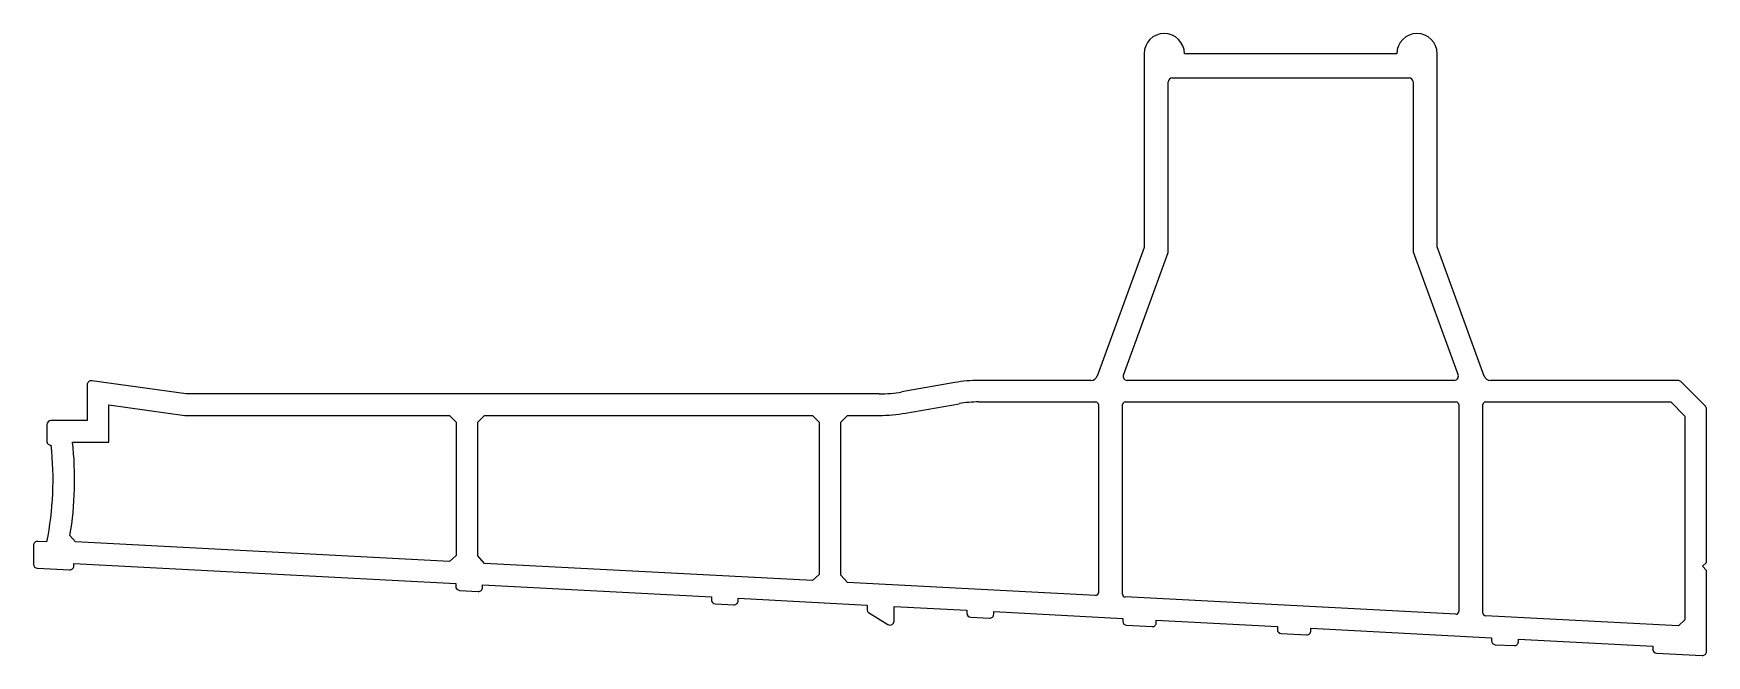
# Model space of a CAD drawing. Extents: x 762 to 886, y 707 to 754.
import ezdxf

# ---------------------------------------------------------------- set-up
doc = ezdxf.new("R2010")
doc.units = 0
doc.layers.get('0').update_dxf_attribs({"linetype": 'CONTINUOUS'})

msp = doc.modelspace()

# ---------------------------------------------------------------- linework, layer by layer
for p, q in [((844.61, 752.08), (844.61, 737.67)), ((863.4, 752.08), (847.61, 752.08)), ((866.41, 737.73), (866.41, 752.08)), ((846.71, 750.28), (864.31, 750.28)), ((846.41, 737.41), (846.41, 749.98)), ((864.61, 749.98), (864.61, 737.46)), ((844.61, 737.67), (841.13, 728.11)), ((843.07, 728.19), (846.39, 737.31)), ((864.62, 737.36), (867.96, 728.19)), ((869.9, 728.11), (866.41, 737.73)), ((766.02, 727.46), (766.02, 724.8)), ((773.38, 726.79), (766.36, 727.76)), ((775.57, 726.79), (773.38, 726.79)), ((824.92, 726.79), (775.57, 726.79)), ((830.54, 727.63), (826.6, 726.93)), ((840.66, 727.79), (832.31, 727.79)), ((867.68, 727.79), (843.35, 727.79)), ((884.31, 727.79), (870.37, 727.79)), ((886.35, 725.87), (884.52, 727.7)), ((767.62, 725.97), (773.27, 725.19)), ((767.62, 723.2), (767.62, 725.97)), ((826.87, 725.36), (830.85, 726.06)), ((832.31, 726.19), (841.01, 726.19)), ((841.21, 725.99), (841.21, 712)), ((843.01, 711.89), (843.01, 725.99)), ((843.21, 726.19), (867.81, 726.19)), ((868.01, 725.99), (868.01, 710.6)), ((869.81, 710.48), (869.81, 725.99)), ((870.01, 726.19), (883.77, 726.19)), ((883.77, 726.19), (884.83, 725.12)), ((886.43, 714.25), (886.43, 725.66)), ((763.02, 724.5), (763.02, 723.27)), ((766.02, 724.8), (763.32, 724.8)), ((773.27, 725.19), (775.57, 725.19)), ((775.57, 725.19), (792.96, 725.19)), ((792.96, 725.19), (793.46, 724.69)), ((793.46, 724.69), (793.46, 714.77)), ((795.06, 724.69), (795.56, 725.19)), ((795.06, 714.74), (795.06, 724.69)), ((795.56, 725.19), (819.96, 725.19)), ((819.96, 725.19), (820.46, 724.69)), ((820.46, 724.69), (820.46, 713.35)), ((822.06, 724.69), (822.56, 725.19)), ((822.06, 713.32), (822.06, 724.69)), ((822.56, 725.19), (824.92, 725.19)), ((884.83, 725.12), (884.83, 710)), ((763.32, 722.97), (763.34, 722.97)), ((764.92, 723.2), (767.62, 723.2)), ((762.02, 715.52), (762.02, 714.12)), ((763.02, 715.79), (762.34, 715.82)), ((765.16, 715.78), (764.73, 716.25)), ((792.96, 714.32), (765.16, 715.78)), ((765.02, 714), (765.02, 714.18)), ((765.02, 714.18), (793.42, 712.69)), ((793.46, 714.77), (792.96, 714.32)), ((795.56, 714.18), (795.06, 714.74)), ((819.96, 712.9), (795.56, 714.18)), ((886.13, 713.98), (886.43, 714.25)), ((762.31, 713.82), (764.7, 713.7)), ((820.46, 713.35), (819.96, 712.9)), ((822.56, 712.77), (822.06, 713.32)), ((886.43, 713.65), (886.13, 713.98)), ((886.43, 707.63), (886.43, 713.65)), ((793.42, 712.69), (793.42, 712.48)), ((793.7, 712.18), (795.1, 712.1)), ((795.42, 712.4), (795.42, 712.59)), ((795.42, 712.59), (812.43, 711.7)), ((812.43, 711.7), (812.43, 711.48)), ((841, 711.8), (822.56, 712.77)), ((867.8, 710.4), (843.2, 711.69)), ((812.72, 711.18), (814.12, 711.11)), ((814.43, 711.59), (824.02, 711.09)), ((814.43, 711.41), (814.43, 711.59)), ((824.02, 711.09), (824.02, 710.7)), ((824.12, 710.53), (825.56, 709.64)), ((826.02, 710.98), (831.43, 710.7)), ((826.02, 709.9), (826.02, 710.98)), ((831.43, 710.7), (831.43, 710.48)), ((833.43, 710.6), (843.02, 710.09)), ((833.43, 710.41), (833.43, 710.6)), ((831.72, 710.19), (833.12, 710.11)), ((843.02, 710.09), (843.02, 709.88)), ((843.3, 709.58), (845.2, 709.48)), ((845.52, 709.96), (854.52, 709.49)), ((845.52, 709.78), (845.52, 709.96)), ((854.52, 709.49), (854.52, 709.27)), ((857.02, 709.36), (870.44, 708.66)), ((857.02, 709.18), (857.02, 709.36)), ((884.36, 709.53), (870, 710.28)), ((884.83, 710), (884.36, 709.53)), ((854.8, 708.98), (856.7, 708.88)), ((870.44, 708.66), (870.44, 708.44)), ((870.72, 708.14), (872.12, 708.07)), ((872.44, 708.55), (882.43, 708.03)), ((872.44, 708.37), (872.44, 708.55)), ((882.43, 708.03), (882.43, 707.81)), ((882.72, 707.51), (886.12, 707.33))]:
    msp.add_line(p, q)
for centre, radius, start, end in [((846.11, 752.08), 1.5, 0, 180), ((864.9, 752.08), 1.5, 360, 180), ((846.71, 749.98), 0.3, 90, 180), ((864.31, 749.98), 0.3, 0, 90), ((846.11, 737.41), 0.3, 339.9994, 0), ((864.91, 737.46), 0.3, 180, 199.9998), ((840.66, 728.29), 0.5, 270, 339.9995), ((843.35, 728.09), 0.3, 159.9994, 270), ((867.68, 728.09), 0.3, 270, 19.9998), ((870.37, 728.29), 0.5, 199.9998, 270), ((766.32, 727.46), 0.3, 82.1339, 180), ((824.92, 736.44), 9.65, 270, 279.9995), ((832.31, 717.79), 10, 90, 100.1753), ((884.31, 727.49), 0.3, 45, 90), ((824.92, 736.44), 11.25, 270, 279.9995), ((832.31, 717.79), 8.4, 90.0017, 100.0012), ((841.01, 725.99), 0.2, 0, 90), ((843.21, 725.99), 0.2, 90, 180), ((867.81, 725.99), 0.2, 0, 90), ((870.01, 725.99), 0.2, 90, 180), ((886.13, 725.66), 0.3, 0, 45), ((763.32, 724.5), 0.3, 90, 180), ((763.32, 723.27), 0.3, 180, 270.0004), ((739.68, 720.42), 23.8, 348.7782, 6.1592), ((739.68, 720.42), 25.4, 350.5461, 6.2904), ((762.32, 715.52), 0.3, 86.9988, 180), ((762.32, 714.12), 0.3, 180, 266.9999), ((764.72, 714), 0.3, 266.9999, 0), ((793.72, 712.48), 0.3, 180, 266.9988), ((795.12, 712.4), 0.3, 266.9988, 0), ((841.01, 712), 0.2, 267, 0), ((843.21, 711.89), 0.2, 180, 266.9999), ((812.73, 711.48), 0.3, 180, 267.0007), ((814.13, 711.41), 0.3, 267.0007, 0), ((824.22, 710.7), 0.2, 179.9729, 238.3836), ((831.73, 710.48), 0.3, 180, 266.9988), ((833.13, 710.41), 0.3, 266.9988, 0), ((867.81, 710.6), 0.2, 266.9999, 0), ((870.01, 710.48), 0.2, 180, 267), ((825.72, 709.9), 0.3, 238.424, 0), ((843.32, 709.88), 0.3, 180, 266.9995), ((845.22, 709.78), 0.3, 266.9995, 0), ((854.82, 709.27), 0.3, 180, 267.0009), ((856.72, 709.18), 0.3, 267.0009, 0), ((870.74, 708.44), 0.3, 180, 266.9988), ((872.14, 708.37), 0.3, 266.9988, 0), ((882.73, 707.81), 0.3, 180, 266.9997), ((886.13, 707.63), 0.3, 266.9997, 0)]:
    msp.add_arc(centre, radius, start, end)

doc.saveas('drawing.dxf')
